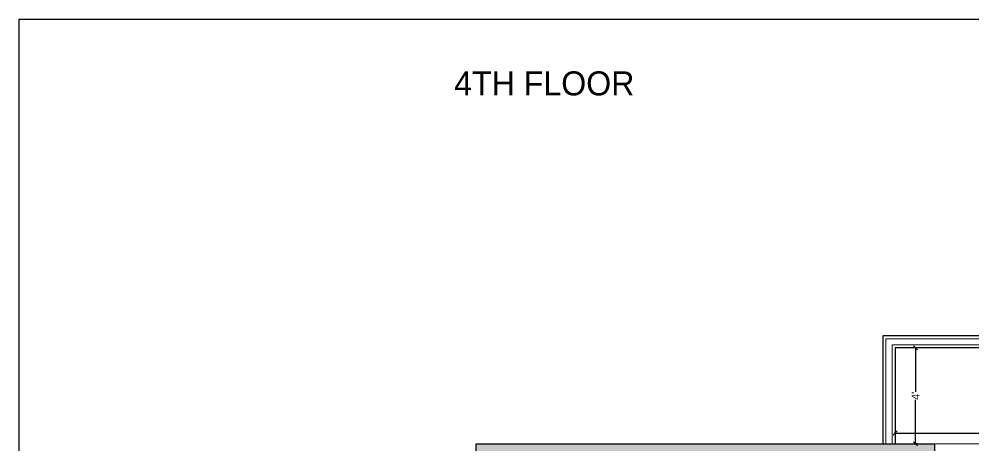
# Model space of a CAD drawing. Header units: inches. Extents: x 18646 to 39869, y 2287 to 7833.
# Drawn here: x 21817.8 to 22294.9, y 4547.9 to 4761 of the extents above; entities that cross this region are included whole.
import ezdxf

# ---------------------------------------------------------------- set-up
doc = ezdxf.new("R2010")
doc.units = ezdxf.units.IN
doc.header["$LTSCALE"] = 1.5
doc.header["$MEASUREMENT"] = 0
doc.header["$PDMODE"] = 3
doc.header["$PDSIZE"] = 4
for name, color, linetype in [('A-WALL', 4, 'Continuous'), ('I-FNSH-DIMS', 7, 'Continuous'), ('I-Furn Text', 7, 'Continuous'), ('I-GLAZ', 6, 'Continuous'), ('WALL', 4, 'Continuous')]:
    doc.layers.add(name, color=color, linetype=linetype)
doc.styles.add('1 by 8 new', font='GOTHIC.TTF', dxfattribs={"height": 4.5})
doc.styles.add('3 by 16', font='GOTHIC.TTF', dxfattribs={"height": 4})
doc.dimstyles.new('3 by 16', dxfattribs={"dimtxt": 4, "dimasz": 2, "dimexe": 0.18, "dimexo": 0.0625, "dimgap": 0.09, "dimtad": 0, "dimtoh": 1, "dimdec": 0, "dimzin": 0, "dimdsep": 46, "dimlunit": 4, "dimtxsty": '3 by 16', "dimblk": 'OBLIQUE', "dimcen": 0.09, "dimclrd": 256, "dimclrt": 256, "dimadec": 0, "dimazin": 0, "dimtfac": 1, "dimtdec": 0, "dimtofl": 0, "dimtmove": 0, "dimatfit": 3, "dimldrblk": 'OBLIQUE', "dimfxl": 1, "dimfxlon": 1, "dimtolj": 1, "dimtzin": 0, "dimlwd": -1, "dimarcsym": 0})

# ---------------------------------------------------------------- blocks, each defined once
blk = doc.blocks.new('_Oblique')
at = {"color": 0, "linetype": 'ByBlock', "lineweight": -2}
blk.add_line((-0.5, -0.5), (0.5, 0.5), dxfattribs=at)
blk = doc.blocks.new('*D139')
at = {"layer": 'Defpoints', "color": 0, "lineweight": 5, "transparency": 16777216}
for p in [(22268.1, 4596.87), (22265.78, 4548.87), (22271.66, 4548.87)]:
    blk.add_point(p, dxfattribs=at)
at = {"layer": 'I-FNSH-DIMS', "color": 0, "lineweight": -2, "transparency": 16777216}
for p, q in [((22266.78, 4596.87), (22265.6, 4596.87)), ((22266.78, 4548.87), (22265.6, 4548.87))]:
    blk.add_line(p, q, dxfattribs=at)
at = {"layer": 'I-FNSH-DIMS', "transparency": 16777216}
for p, q in [((22265.78, 4596.87), (22265.78, 4574.81)), ((22265.78, 4548.87), (22265.78, 4570.93))]:
    blk.add_line(p, q, dxfattribs=at)
at = {"layer": 'I-FNSH-DIMS', "transparency": 16777216, "xscale": 2, "yscale": 2, "zscale": 2}
for p, rotation in [((22265.78, 4596.87), 90), ((22265.78, 4548.87), 270)]:
    blk.add_blockref('_Oblique', p, dxfattribs=dict(at, rotation=rotation))
at = {"layer": 'I-FNSH-DIMS', "lineweight": 5, "transparency": 16777216, "insert": (22265.78, 4572.87), "char_height": 4, "attachment_point": 5, "rotation": 90, "style": '3 by 16'}
blk.add_mtext("\\A1;4'", dxfattribs=at)
blk = doc.blocks.new('*D140')
at = {"layer": 'Defpoints', "color": 0, "lineweight": 5, "transparency": 16777216}
for p in [(22255.48, 4553.65), (22363.07, 4554.31), (22363.07, 4553.65)]:
    blk.add_point(p, dxfattribs=at)
at = {"layer": 'I-FNSH-DIMS', "color": 0, "lineweight": -2, "transparency": 16777216}
for p, q in [((22255.48, 4553.71), (22255.48, 4554.49)), ((22363.07, 4553.71), (22363.07, 4554.49))]:
    blk.add_line(p, q, dxfattribs=at)
at = {"layer": 'I-FNSH-DIMS', "transparency": 16777216}
for p, q in [((22255.48, 4554.31), (22307.4, 4554.31)), ((22363.07, 4554.31), (22311.15, 4554.31))]:
    blk.add_line(p, q, dxfattribs=at)
at = {"layer": 'I-FNSH-DIMS', "transparency": 16777216, "xscale": 2, "yscale": 2, "zscale": 2, "rotation": 180}
blk.add_blockref('_Oblique', (22255.48, 4554.31), dxfattribs=at)
at = {"layer": 'I-FNSH-DIMS', "transparency": 16777216, "xscale": 2, "yscale": 2, "zscale": 2}
blk.add_blockref('_Oblique', (22363.07, 4554.31), dxfattribs=at)
at = {"layer": 'I-FNSH-DIMS', "lineweight": 5, "transparency": 16777216, "insert": (22309.28, 4554.31), "char_height": 4, "attachment_point": 5, "style": '3 by 16'}
blk.add_mtext("\\A1;9'", dxfattribs=at)

msp = doc.modelspace()

# ---------------------------------------------------------------- hatches: boundary and pattern name
at = {"layer": 'A-WALL', "lineweight": 5, "transparency": 33554636}
h = msp.add_hatch(color=8, dxfattribs=at)
h.dxf.hatch_style = 1
h.paths.add_polyline_path([(22046.23, 4506.26), (22046.23, 4548.87), (22275.22, 4548.87), (22275.22, 4541.87), (22053.23, 4541.87), (22053.23, 4506.26)])

# ---------------------------------------------------------------- linework, layer by layer
msp.add_lwpolyline([(22250.98, 4548.87), (22250.98, 4601.37), (22367.57, 4601.37), (22367.57, 4548.87), (22364.57, 4548.87), (22364.57, 4598.37), (22253.98, 4598.37), (22253.98, 4548.87)], close=True, dxfattribs=at)
at = {"layer": 'Defpoints', "color": 1, "transparency": 33554636, "elevation": 0.03}
msp.add_lwpolyline([(21817.77, 4761), (23005.27, 4761), (23005.27, 3099.5), (21817.77, 3099.5)], close=True, dxfattribs=at)
at = {"layer": 'I-GLAZ', "color": 6, "lineweight": 5, "ltscale": 0.05, "transparency": 33554636}
msp.add_lwpolyline([(22347.22, 4548.87), (22347.22, 4541.87), (22275.22, 4541.87), (22275.22, 4548.87)], close=True, dxfattribs=at)
at = {"layer": 'WALL', "ltscale": 0.1, "transparency": 33554636}
for points in [[(22369.07, 4548.87), (22369.07, 4602.87), (22249.48, 4602.87), (22249.48, 4548.87)], [(22363.07, 4548.87), (22363.07, 4596.87), (22255.48, 4596.87), (22255.48, 4548.87)], [(22046.23, 4506.26), (22046.23, 4548.87), (22275.22, 4548.87), (22275.22, 4541.87), (22053.23, 4541.87), (22053.23, 4506.26), (22046.23, 4506.26)]]:
    msp.add_lwpolyline(points, dxfattribs=at)

# ---------------------------------------------------------------- texts
at = {"layer": 'I-Furn Text', "lineweight": 5, "transparency": 33554636, "insert": (22080.22, 4734.91), "char_height": 12, "width": 193.026, "attachment_point": 2, "style": '1 by 8 new'}
msp.add_mtext('4TH FLOOR', dxfattribs=at)

# ---------------------------------------------------------------- dimensions: what is measured, and where the dimension line sits
at = {"layer": 'I-FNSH-DIMS', "lineweight": 5, "transparency": 33554636}
for base, p1, p2, angle, picture, middle in [((22265.78, 4548.87), (22268.1, 4596.87), (22271.66, 4548.87), 270, '*D139', (22265.78, 4572.87)), ((22363.07, 4554.31), (22255.48, 4553.65), (22363.07, 4553.65), 180, '*D140', (22309.28, 4554.31))]:
    dim = msp.add_linear_dim(base=base, p1=p1, p2=p2, angle=angle, dimstyle='3 by 16', dxfattribs=at)
    dim.commit()
    dim.dimension.update_dxf_attribs({"geometry": picture, "text_midpoint": middle})

doc.saveas('drawing.dxf')
